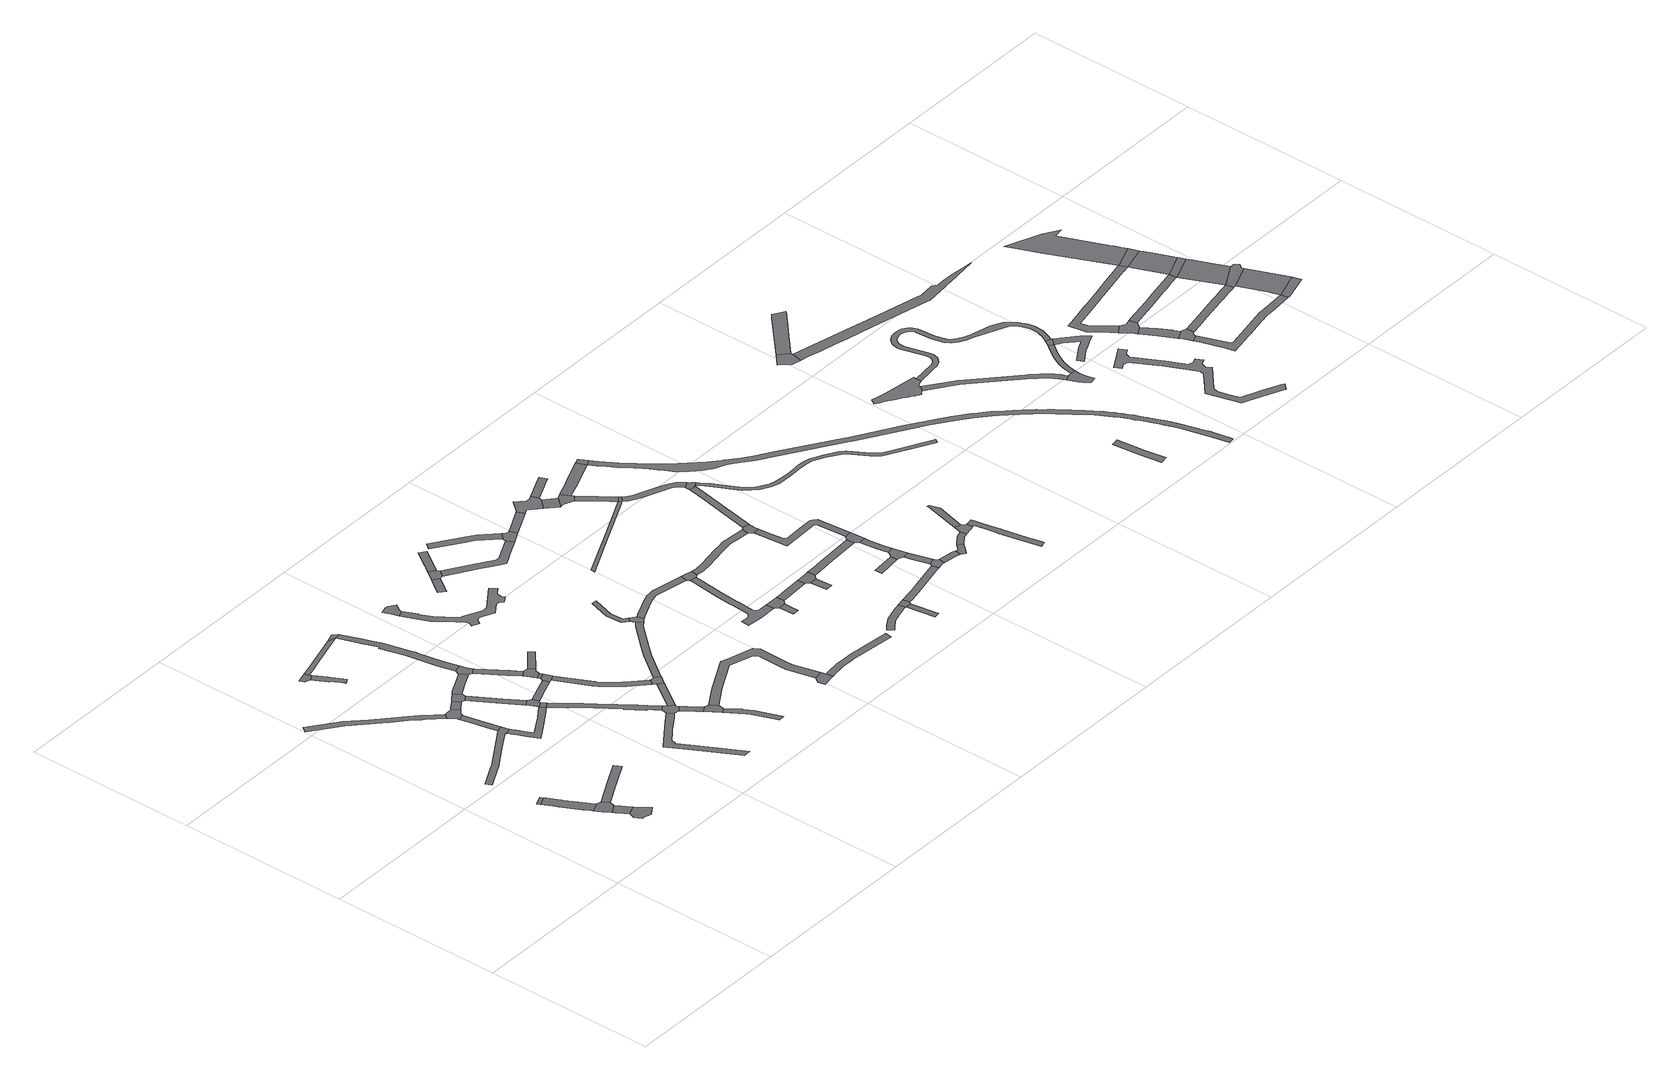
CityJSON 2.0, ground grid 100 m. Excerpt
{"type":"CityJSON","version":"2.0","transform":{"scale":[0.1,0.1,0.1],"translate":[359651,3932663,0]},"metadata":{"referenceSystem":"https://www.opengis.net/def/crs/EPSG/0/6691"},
"CityObjects":{
"road1":{"type":"Road","geometry":[{"type":"MultiSurface","lod":"1","boundaries":[[[0,1,2,3]]]}]},
"road2":{"type":"Road","attributes":{"RoadStructureAttribute.sectionType":"1"},"geometry":[{"type":"MultiSurface","lod":"1","boundaries":[[[4,5,6,7,8,9,10,11,12,13,14,15,16,0,3]]]}]},
"road3":{"type":"Road","geometry":[{"type":"MultiSurface","lod":"1","boundaries":[[[17,10,9,18,19,20,21,22,23]]]}]},
"road4":{"type":"Road","attributes":{"RoadStructureAttribute.sectionType":"1"},"geometry":[{"type":"MultiSurface","lod":"1","boundaries":[[[24,25,26,21,20,27,28,29,30]]]}]},
"road5":{"type":"Road","geometry":[{"type":"MultiSurface","lod":"1","boundaries":[[[30,29,31,32,33,34,35]]]}]},
"road6":{"type":"Road","attributes":{"RoadStructureAttribute.sectionType":"1"},"geometry":[{"type":"MultiSurface","lod":"1","boundaries":[[[36,37,38,39,40,41,42,43,44,45,46,47,48,49,50,51,52]]]}]},
"road7":{"type":"Road","attributes":{"RoadStructureAttribute.sectionType":"1"},"geometry":[{"type":"MultiSurface","lod":"1","boundaries":[[[53,54,55,56,17,23]]]}]},
"road8":{"type":"Road","attributes":{"RoadStructureAttribute.sectionType":"1"},"geometry":[{"type":"MultiSurface","lod":"1","boundaries":[[[57,58,59,60,61,62,63,64,65,66,67,68,69,70,71,72,73,74]]]}]},
"road9":{"type":"Road","geometry":[{"type":"MultiSurface","lod":"1","boundaries":[[[75,76,51,50,77,78,79,80]]]}]},
"road10":{"type":"Road","geometry":[{"type":"MultiSurface","lod":"1","boundaries":[[[81,57,74,82,83,80,79,84,85]]]}]},
"road11":{"type":"Road","geometry":[{"type":"MultiSurface","lod":"1","boundaries":[[[86,87,88,89,90,91]]]}]},
"road12":{"type":"Road","geometry":[{"type":"MultiSurface","lod":"1","boundaries":[[[92,93,94,95,96,97,98,99,100,90,89]]]}]},
"road13":{"type":"Road","attributes":{"RoadStructureAttribute.sectionType":"1"},"geometry":[{"type":"MultiSurface","lod":"1","boundaries":[[[101,102,103,104,81,85]]]}]},
"road14":{"type":"Road","attributes":{"RoadStructureAttribute.sectionType":"1"},"geometry":[{"type":"MultiSurface","lod":"1","boundaries":[[[47,105,106,107,108,109,110,111,112,113,114,115,116,117,118,119,120,121,122,123,124,48]]]}]},
"road15":{"type":"Road","geometry":[{"type":"MultiSurface","lod":"1","boundaries":[[[125,126,127,128,129,103,102]]]}]},
"road16":{"type":"Road","attributes":{"RoadStructureAttribute.sectionType":"1"},"geometry":[{"type":"MultiSurface","lod":"1","boundaries":[[[130,131,132,126,125,133,134,135,136,137]]]}]},
"road17":{"type":"Road","attributes":{"RoadStructureAttribute.sectionType":"1"},"geometry":[{"type":"MultiSurface","lod":"1","boundaries":[[[138,139,140,86,91,141,142,143]]]}]},
"road18":{"type":"Road","geometry":[{"type":"MultiSurface","lod":"1","boundaries":[[[144,145,146,147,148,149,150,130,137]]]}]},
"road19":{"type":"Road","attributes":{"RoadStructureAttribute.sectionType":"1"},"geometry":[{"type":"MultiSurface","lod":"1","boundaries":[[[151,152,153,154,155,156,157,158,159,160,161,162,163,164,165,166]]]}]},
"road20":{"type":"Road","geometry":[{"type":"MultiSurface","lod":"1","boundaries":[[[167,147,146,114,113]]]}]},
"road21":{"type":"Road","attributes":{"RoadStructureAttribute.sectionType":"1"},"geometry":[{"type":"MultiSurface","lod":"1","boundaries":[[[168,169,170,171,172,173,174,128,127]]]}]},
"road22":{"type":"Road","attributes":{"RoadStructureAttribute.sectionType":"1"},"geometry":[{"type":"MultiSurface","lod":"1","boundaries":[[[175,176,177,178,179,180,181,182,183,184,185,186,187,188,189,190,191,167,113]]]}]},
"road23":{"type":"Road","attributes":{"RoadStructureAttribute.sectionType":"1"},"geometry":[{"type":"MultiSurface","lod":"1","boundaries":[[[149,192,193,194,195,196,150]]]}]},
"road24":{"type":"Road","geometry":[{"type":"MultiSurface","lod":"1","boundaries":[[[197,172,171,198,199,200,201,202]]]}]},
"road25":{"type":"Road","geometry":[{"type":"MultiSurface","lod":"1","boundaries":[[[203,138,143,204]]]}]},
"road26":{"type":"Road","attributes":{"RoadStructureAttribute.sectionType":"1"},"geometry":[{"type":"MultiSurface","lod":"1","boundaries":[[[205,206,207,208,209,210,197,202,211,212,213,214,215,216,217,218,204,143]]]}]},
"road27":{"type":"Road","attributes":{"RoadStructureAttribute.sectionType":"1"},"geometry":[{"type":"MultiSurface","lod":"1","boundaries":[[[219,220,199,198,221,222,223,224]]]}]},
"road28":{"type":"Road","geometry":[{"type":"MultiSurface","lod":"1","boundaries":[[[165,225,226,227,228,229,184,183,230,166]]]}]},
"road29":{"type":"Road","attributes":{"RoadStructureAttribute.sectionType":"1"},"geometry":[{"type":"MultiSurface","lod":"1","boundaries":[[[231,232,233,234]]]}]},
"road30":{"type":"Road","geometry":[{"type":"MultiSurface","lod":"1","boundaries":[[[235,231,234,195,194,236]]]}]},
"road31":{"type":"Road","geometry":[{"type":"MultiSurface","lod":"1","boundaries":[[[224,223,237,233,232,238,239,240]]]}]},
"road32":{"type":"Road","attributes":{"RoadStructureAttribute.sectionType":"1"},"geometry":[{"type":"MultiSurface","lod":"1","boundaries":[[[225,241,242,243,244,245,246,247,248,226]]]}]},
"road33":{"type":"Road","geometry":[{"type":"MultiSurface","lod":"1","boundaries":[[[249,246,245,250,251,252,253]]]}]},
"road34":{"type":"Road","attributes":{"RoadStructureAttribute.sectionType":"1"},"geometry":[{"type":"MultiSurface","lod":"1","boundaries":[[[254,255,256,257,258,259,260,261,262,263,264,265,266,267,268,269,235,236]]]}]},
"road35":{"type":"Road","attributes":{"RoadStructureAttribute.sectionType":"1"},"geometry":[{"type":"MultiSurface","lod":"1","boundaries":[[[270,229,228,271,272,273]]]}]},
"road36":{"type":"Road","geometry":[{"type":"MultiSurface","lod":"1","boundaries":[[[239,274,275,240]]]}]},
"road37":{"type":"Road","attributes":{"RoadStructureAttribute.sectionType":"1"},"geometry":[{"type":"MultiSurface","lod":"1","boundaries":[[[276,277,278,279,280,281,282,283,284,251,250]]]}]},
"road38":{"type":"Road","geometry":[{"type":"MultiSurface","lod":"1","boundaries":[[[285,286,287,288,261,260,273]]]}]},
"road39":{"type":"Road","geometry":[{"type":"MultiSurface","lod":"1","boundaries":[[[289,290,291,292,293,294,295,296]]]}]},
"road40":{"type":"Road","attributes":{"RoadStructureAttribute.sectionType":"1"},"geometry":[{"type":"MultiSurface","lod":"1","boundaries":[[[297,298,299,300,301,302,303,304,305,306,307,308,309,310,311,312,313,314,249,253]]]}]},
"road41":{"type":"Road","attributes":{"RoadStructureAttribute.sectionType":"1"},"geometry":[{"type":"MultiSurface","lod":"1","boundaries":[[[295,315,316,317,318,319,320,321,322,323,324,325,326,327,328,329,330,331,332,333,334,335,336,337,338,339,340,341,342,343,344,296]]]}]},
"road42":{"type":"Road","attributes":{"RoadStructureAttribute.sectionType":"1"},"geometry":[{"type":"MultiSurface","lod":"1","boundaries":[[[345,346,347,348,349,350,288,287,351,352,353,354]]]}]},
"road43":{"type":"Road","geometry":[{"type":"MultiSurface","lod":"1","boundaries":[[[355,356,357,358,359,360,361]]]}]},
"road44":{"type":"Road","geometry":[{"type":"MultiSurface","lod":"1","boundaries":[[[305,304,362,363,364,365,366]]]}]},
"road45":{"type":"Road","geometry":[{"type":"MultiSurface","lod":"1","boundaries":[[[367,368,361,360,369,370]]]}]},
"road46":{"type":"Road","geometry":[{"type":"MultiSurface","lod":"1","boundaries":[[[354,371,372,373,374,375,376,377,345]]]}]},
"road47":{"type":"Road","attributes":{"RoadStructureAttribute.sectionType":"1"},"geometry":[{"type":"MultiSurface","lod":"1","boundaries":[[[378,379,380,381,382,383,384,377,376]]]}]},
"road48":{"type":"Road","attributes":{"RoadStructureAttribute.sectionType":"1"},"geometry":[{"type":"MultiSurface","lod":"1","boundaries":[[[385,386,387,388,389,368,367]]]}]},
"road49":{"type":"Road","attributes":{"RoadStructureAttribute.sectionType":"1"},"geometry":[{"type":"MultiSurface","lod":"1","boundaries":[[[365,390,391,392,393,394,395,396,397,398,399,400,401,402,366]]]}]},
"road50":{"type":"Road","attributes":{"RoadStructureAttribute.sectionType":"1"},"geometry":[{"type":"MultiSurface","lod":"1","boundaries":[[[369,403,404,405,406,407,408,409,410,411,412,413,414,370]]]}]},
"road51":{"type":"Road","attributes":{"RoadStructureAttribute.sectionType":"1"},"geometry":[{"type":"MultiSurface","lod":"1","boundaries":[[[415,416,417,418,419,420,421,422,423,424,425,374,373,426,427,428,429,430,431,432,433,434,435,436]]]}]},
"road52":{"type":"Road","attributes":{"RoadStructureAttribute.sectionType":"1"},"geometry":[{"type":"MultiSurface","lod":"1","boundaries":[[[437,438,439,440,441,442,443,444,445,446]]]}]},
"road53":{"type":"Road","attributes":{"RoadStructureAttribute.sectionType":"1"},"geometry":[{"type":"MultiSurface","lod":"1","boundaries":[[[447,448,449,450,451,452,453,454,455,456,457,458,459,460,461,462,463,464,465,466,467]]]}]},
"road54":{"type":"Road","geometry":[{"type":"MultiSurface","lod":"1","boundaries":[[[468,469,470,471,472,473]]]}]},
"road55":{"type":"Road","geometry":[{"type":"MultiSurface","lod":"1","boundaries":[[[472,474,475,459,458,473]]]}]},
"road56":{"type":"Road","geometry":[{"type":"MultiSurface","lod":"1","boundaries":[[[476,442,441,409,408,477,478]]]}]},
"road57":{"type":"Road","geometry":[{"type":"MultiSurface","lod":"1","boundaries":[[[479,415,436,447,467,480,481]]]}]},
"road58":{"type":"Road","attributes":{"RoadStructureAttribute.sectionType":"1"},"geometry":[{"type":"MultiSurface","lod":"1","boundaries":[[[482,483,484,485,486,487,488,489,490,491,492,493,494,495,496,497]]]}]},
"road59":{"type":"Road","attributes":{"RoadStructureAttribute.sectionType":"1"},"geometry":[{"type":"MultiSurface","lod":"1","boundaries":[[[498,499,475,474,500,501,502,503]]]}]},
"road60":{"type":"Road","attributes":{"RoadStructureAttribute.sectionType":"1"},"geometry":[{"type":"MultiSurface","lod":"1","boundaries":[[[477,504,505,506,478]]]}]},
"road61":{"type":"Road","attributes":{"RoadStructureAttribute.sectionType":"1"},"geometry":[{"type":"MultiSurface","lod":"1","boundaries":[[[507,508,509,510,511,512,513,514,515,516]]]}]},
"road62":{"type":"Road","geometry":[{"type":"MultiSurface","lod":"1","boundaries":[[[517,518,519,520]]]}]},
"road63":{"type":"Road","geometry":[{"type":"MultiSurface","lod":"1","boundaries":[[[521,522,523,524]]]}]},
"road64":{"type":"Road","geometry":[{"type":"MultiSurface","lod":"1","boundaries":[[[519,525,526,489,488,520]]]}]},
"road65":{"type":"Road","geometry":[{"type":"MultiSurface","lod":"1","boundaries":[[[502,524,523,527,528,529,530,503]]]}]},
"road66":{"type":"Road","attributes":{"RoadStructureAttribute.sectionType":"1"},"geometry":[{"type":"MultiSurface","lod":"1","boundaries":[[[480,531,532,533,534,535,536,537,538,539,540,541,542,543,544,545,546,547,548,549,550,481]]]}]},
"road67":{"type":"Road","geometry":[{"type":"MultiSurface","lod":"1","boundaries":[[[505,504,551,552,553,554,555,556,557,558,559,560]]]}]},
"road68":{"type":"Road","attributes":{"RoadStructureAttribute.sectionType":"1"},"geometry":[{"type":"MultiSurface","lod":"1","boundaries":[[[561,562,554,553,563,564,565]]]}]},
"road69":{"type":"Road","geometry":[{"type":"MultiSurface","lod":"1","boundaries":[[[566,561,565,567,568,569,570,571,572]]]}]},
"road70":{"type":"Road","attributes":{"RoadStructureAttribute.sectionType":"1"},"geometry":[{"type":"MultiSurface","lod":"1","boundaries":[[[573,574,575,576,577,526,525,578,579,580,581,582,583]]]}]},
"road71":{"type":"Road","attributes":{"RoadStructureAttribute.sectionType":"1"},"geometry":[{"type":"MultiSurface","lod":"1","boundaries":[[[584,585,556,555,586,587,588,589]]]}]},
"road72":{"type":"Road","attributes":{"RoadStructureAttribute.sectionType":"1"},"geometry":[{"type":"MultiSurface","lod":"1","boundaries":[[[590,591,592,529,528,593,594,595]]]}]},
"road73":{"type":"Road","attributes":{"RoadStructureAttribute.sectionType":"1"},"geometry":[{"type":"MultiSurface","lod":"1","boundaries":[[[596,597,598,599,600,570,569,601,602,603,516]]]}]},
"road74":{"type":"Road","geometry":[{"type":"MultiSurface","lod":"1","boundaries":[[[604,605,606,607]]]}]},
"road75":{"type":"Road","geometry":[{"type":"MultiSurface","lod":"1","boundaries":[[[596,516,515,608,609]]]}]},
"road76":{"type":"Road","geometry":[{"type":"MultiSurface","lod":"1","boundaries":[[[610,611,612,613,614,615,541,540]]]}]},
"road77":{"type":"Road","attributes":{"RoadStructureAttribute.sectionType":"1"},"geometry":[{"type":"MultiSurface","lod":"1","boundaries":[[[616,617,618,572,571,619,620]]]}]},
"road78":{"type":"Road","attributes":{"RoadStructureAttribute.sectionType":"1"},"geometry":[{"type":"MultiSurface","lod":"1","boundaries":[[[621,622,623,624,625,626,627,628,629,630,631,611,610,632,633,634,635,636,637,638,639]]]}]},
"road79":{"type":"Road","geometry":[{"type":"MultiSurface","lod":"1","boundaries":[[[640,607,606,641,642,643,644,645]]]}]},
"road80":{"type":"Road","geometry":[{"type":"MultiSurface","lod":"1","boundaries":[[[646,647,648,649,583,582,650,651]]]}]},
"road81":{"type":"Road","attributes":{"RoadStructureAttribute.sectionType":"1"},"geometry":[{"type":"MultiSurface","lod":"1","boundaries":[[[652,653,643,642,654,649,648]]]}]},
"road82":{"type":"Road","attributes":{"RoadStructureAttribute.sectionType":"1"},"geometry":[{"type":"MultiSurface","lod":"1","boundaries":[[[655,656,657,658,659,660,661,662,663,664,665,666,667,668,669,670,671,672,609,608]]]}]},
"road83":{"type":"Road","attributes":{"RoadStructureAttribute.sectionType":"1"},"geometry":[{"type":"MultiSurface","lod":"1","boundaries":[[[644,673,674,675,676,677,678,645]]]}]},
"road84":{"type":"Road","attributes":{"RoadStructureAttribute.sectionType":"1"},"geometry":[{"type":"MultiSurface","lod":"1","boundaries":[[[614,679,680,681,682,683,684,615]]]}]},
"road85":{"type":"Road","geometry":[{"type":"MultiSurface","lod":"1","boundaries":[[[676,675,621,639,590,595]]]}]},
"road86":{"type":"Road","attributes":{"RoadStructureAttribute.sectionType":"1"},"geometry":[{"type":"MultiSurface","lod":"1","boundaries":[[[685,686,687,688,689,690,691,646,651]]]}]},
"road87":{"type":"Road","geometry":[{"type":"MultiSurface","lod":"1","boundaries":[[[692,693,694,616,620]]]}]},
"road88":{"type":"Road","geometry":[{"type":"MultiSurface","lod":"1","boundaries":[[[695,696,697,698,664,663,699,682,681,700,701,702]]]}]},
"road89":{"type":"Road","geometry":[{"type":"MultiSurface","lod":"1","boundaries":[[[703,704,705,706,707,688,687,708,709]]]}]},
"road90":{"type":"Road","attributes":{"RoadStructureAttribute.sectionType":"1"},"geometry":[{"type":"MultiSurface","lod":"1","boundaries":[[[710,711,712,713,714,704,703]]]}]},
"road91":{"type":"Road","geometry":[{"type":"MultiSurface","lod":"1","boundaries":[[[711,715,716,717,718,712]]]}]},
"road92":{"type":"Road","attributes":{"RoadStructureAttribute.sectionType":"1"},"geometry":[{"type":"MultiSurface","lod":"1","boundaries":[[[719,720,721,722,723,724,725,726,727,728,729,716,715,730,731,732,733,734,735,736]]]}]},
"road93":{"type":"Road","attributes":{"RoadStructureAttribute.sectionType":"1"},"geometry":[{"type":"MultiSurface","lod":"1","boundaries":[[[717,737,738,739,740,741,742,743,744,718]]]}]},
"road94":{"type":"Road","attributes":{"RoadStructureAttribute.sectionType":"1"},"geometry":[{"type":"MultiSurface","lod":"1","boundaries":[[[701,745,746,747,748,749,750,751,752,753,754,755,756,757,758,759,760,761,762,763,764,765,766,767,768,769,770,771,772,773,774,775,776,777,778,779,780,781,782,783,784,785,786,787,788,789,790,702]]]}]},
"road95":{"type":"Road","attributes":{"RoadStructureAttribute.sectionType":"1"},"geometry":[{"type":"MultiSurface","lod":"1","boundaries":[[[791,792,793,794,795,796,797,798,799,800,801,802,803,804,805,806,807,808,809,810,811,812,813,814,815,816,817,818,819,820,821,822,823,824,825,826,827,828,829,830,831,832,833,834,835,836,837,838,839,840,841,842,843,844,845,846,847,848,849,850,851,852,853,854,855,856,857,858,859,860,861,862,863,864,865,866,867,868,869,870,871,872,873,874,875,876,877,878,879,880,881,882,883,884,885,886,887,888,889,890,891,892,893,894,895,896,897,898,899,900,901,902,903,904,905,906,907,908,909,910,911,912,692,620]]]}]},
"road96":{"type":"Road","geometry":[{"type":"MultiSurface","lod":"1","boundaries":[[[913,914,915,916,917,918,919,920,921,922,923,924,925,926,927,928,929,930,931,932,933,934,935,936,937,938,939,940,941,942,943,944,945,946,947,948,949]]]}]},
"road97":{"type":"Road","attributes":{"RoadStructureAttribute.sectionType":"1"},"geometry":[{"type":"MultiSurface","lod":"1","boundaries":[[[950,951,952,953,954,955,956]]]}]},
"road98":{"type":"Road","geometry":[{"type":"MultiSurface","lod":"1","boundaries":[[[957,958,959,960,961,962]]]}]},
"road99":{"type":"Road","attributes":{"RoadStructureAttribute.sectionType":"1"},"geometry":[{"type":"MultiSurface","lod":"1","boundaries":[[[958,963,964,965,966,967,968,969,970,971,972,973,974,959]]]}]},
"road100":{"type":"Road","attributes":{"RoadStructureAttribute.sectionType":"1"},"geometry":[{"type":"MultiSurface","lod":"1","boundaries":[[[975,976,977,978,979,980,981,982,983,984,985,986,987,988,989,990,991,992,993,994,995,945,944]]]}]},
"road101":{"type":"Road","geometry":[{"type":"MultiSurface","lod":"1","boundaries":[[[984,996,997,998,999,1000,1001,1002,1003,1004,985]]]}]},
"road102":{"type":"Road","attributes":{"RoadStructureAttribute.sectionType":"1"},"geometry":[{"type":"MultiSurface","lod":"1","boundaries":[[[948,1005,1006,1007,1008,1009,1010,1011,1012,1013,1014,1015,1016,1017,1018,1019,1020,1021,1022,1023,1024,1025,1026,1027,1028,1029,1030,1031,1032,1033,1034,1035,1036,1037,1038,1039,1040,1041,1042,1043,1044,1045,1046,1047,1048,1049,1050,1051,1052,1053,1054,1055,1056,1057,1058,1059,1060,1061,1062,1063,1064,1065,1066,1067,1068,1069,1070,1071,1072,1073,1074,1075,1076,1077,1078,1079,1080,1081,1082,1083,1084,1085,1086,1087,1088,1089,1090,949]]]}]},
"road103":{"type":"Road","attributes":{"RoadStructureAttribute.sectionType":"1"},"geometry":[{"type":"MultiSurface","lod":"1","boundaries":[[[1003,1091,1092,1093,1094,1095,1096,1097,1098,1099,1100,1101,1102,1103,1104,1004]]]}]},
"road104":{"type":"Road","attributes":{"RoadStructureAttribute.sectionType":"1"},"geometry":[{"type":"MultiSurface","lod":"1","boundaries":[[[1105,1106,1107,1108,1109,1110,1111,1112,1113,1114,1115,1116,1117,1118,1119,1120,1121,1122,1123,1124,1125,1126,1127,1128,1129,1130,1131,1132,1133,1134,1135,957,962]]]}]},
"road105":{"type":"Road","geometry":[{"type":"MultiSurface","lod":"1","boundaries":[[[1045,1044,1136,1137,1098,1097,1138]]]}]},
"road106":{"type":"Road","attributes":{"RoadStructureAttribute.sectionType":"1"},"geometry":[{"type":"MultiSurface","lod":"1","boundaries":[[[1139,1140,1141,1142,1143,1144,1145,1146,1147,1148,1149,1150,1151,1152,1153,1154,1155,1156,1157,1158,1159,1160,1161,1162,1163,1164,1165,1166,1167,1168,1169,1170,1171,1172]]]}]},
"road107":{"type":"Road","attributes":{"RoadStructureAttribute.sectionType":"1"},"geometry":[{"type":"MultiSurface","lod":"1","boundaries":[[[1173,1174,1175,1176,1177,1178,1179,1180,1181,1182,1183,1184,1185,1186,1187,1188,1138,1097]]]}]},
"road108":{"type":"Road","geometry":[{"type":"MultiSurface","lod":"1","boundaries":[[[1189,1190,1191,1192,1193,1194,1195,1196,1197]]]}]},
"road109":{"type":"Road","attributes":{"RoadStructureAttribute.sectionType":"1"},"geometry":[{"type":"MultiSurface","lod":"1","boundaries":[[[1198,1199,1200,1201,1202,1203,1204,1189,1197]]]}]},
"road110":{"type":"Road","geometry":[{"type":"MultiSurface","lod":"1","boundaries":[[[1205,1206,1207,1208,1209,1210,1201,1200,1211,1212,1213]]]}]},
"road111":{"type":"Road","attributes":{"RoadStructureAttribute.sectionType":"1"},"geometry":[{"type":"MultiSurface","lod":"1","boundaries":[[[1214,1215,1216,1217,1218,1219,1220,1221,1222,1223,1224,1225,1226,1227,1228,1195,1194,1229,1230,1231,1232,1233,1234,1235,1236,1237,1238,1239,1240,1241,1242,1243]]]}]},
"road112":{"type":"Road","attributes":{"RoadStructureAttribute.sectionType":"1"},"geometry":[{"type":"MultiSurface","lod":"1","boundaries":[[[1212,1244,1245,1246,1247,1248,1249,1250,1251,1252,1253,1254,1255,1256,1257,1258,1259,1260,1261,1262,1263,1264,1265,1266,1267,1213]]]}]},
"road113":{"type":"Road","attributes":{"RoadStructureAttribute.sectionType":"1"},"geometry":[{"type":"MultiSurface","lod":"1","boundaries":[[[1268,1269,1270,1271,1272,1273,1274,1275,1276,1191,1190,1277,1278,1279,1280,1281,1282,1283,1284,1285]]]}]},
"road114":{"type":"Road","attributes":{"RoadStructureAttribute.sectionType":"1"},"geometry":[{"type":"MultiSurface","lod":"1","boundaries":[[[1286,1287,1288,1289,1290,1291,1292,1293,1294,1295,1296,1297,1298,1299,1300,1301,1302,1210,1209]]]}]},
"road115":{"type":"Road","attributes":{"function":"3","RoadStructureAttribute.sectionType":"1"},"geometry":[{"type":"MultiSurface","lod":"1","boundaries":[[[1303,1304,1305,1306,1307,1308,1309,1310,1311,1312,1313,1314,1315,1316,1317,1243]]]}]},
"road116":{"type":"Road","geometry":[{"type":"MultiSurface","lod":"1","boundaries":[[[1242,1318,1303,1243]]]}]},
"road117":{"type":"Road","attributes":{"function":"3","RoadStructureAttribute.sectionType":"1"},"geometry":[{"type":"MultiSurface","lod":"1","boundaries":[[[1319,1320,1318,1242,1268,1321]]]}]},
"road118":{"type":"Road","geometry":[{"type":"MultiSurface","lod":"1","boundaries":[[[1322,1323,1321,1268,1285]]]}]},
"road119":{"type":"Road","attributes":{"function":"3","RoadStructureAttribute.sectionType":"1"},"geometry":[{"type":"MultiSurface","lod":"1","boundaries":[[[1322,1295,1324,1323]]]}]},
"road120":{"type":"Road","geometry":[{"type":"MultiSurface","lod":"1","boundaries":[[[1294,1325,1326,1327,1328,1329,1330,1331,1324,1295]]]}]},
"road121":{"type":"Road","attributes":{"function":"3","RoadStructureAttribute.sectionType":"1"},"geometry":[{"type":"MultiSurface","lod":"1","boundaries":[[[1332,1333,1326,1325,1334,1335,1256]]]}]},
"road122":{"type":"Road","geometry":[{"type":"MultiSurface","lod":"1","boundaries":[[[1332,1256,1255,1336,1337]]]}]}
},
"vertices":[
[333,757,0],[325,774,0],[272,749,0],[280,732,0],
[309,672,0],[322,647,0],[341,608,0],[381,535,0],[400,500,0],[405,490,0],[462,514,0],[445,543,0],[415,599,0],[379,667,0],[375,675,0],[364,695,0],[340,743,0],
[491,506,0],[431,447,0],[436,438,0],[456,406,0],[507,439,0],[509,445,0],[515,468,0],
[540,389,0],[526,409,0],[517,423,0],[465,391,0],[489,355,0],[505,332,0],[560,357,0],
[494,296,0],[515,256,0],[522,259,0],[568,243,0],[617,278,0],
[521,1227,0],[382,1136,0],[365,1127,0],[237,1059,0],[254,1027,0],[379,1093,0],[399,1104,0],[401,1104,0],[526,1186,0],[560,1208,0],[642,1260,0],[646,1252,0],[679,1267,0],[676,1281,0],[670,1307,0],[633,1299,0],[621,1292,0],
[669,552,0],[794,619,0],[772,658,0],[648,592,0],
[574,1595,0],[501,1672,0],[486,1687,0],[442,1730,0],[358,1806,0],[295,1864,0],[200,1956,0],[32,2081,0],[9,2050,0],[176,1926,0],[269,1836,0],[336,1774,0],[345,1767,0],[346,1768,0],[414,1706,0],[463,1658,0],[474,1647,0],[551,1566,0],
[607,1416,0],[620,1355,0],[659,1354,0],[649,1402,0],[622,1521,0],[585,1512,0],
[622,1598,0],[570,1546,0],[583,1522,0],[630,1541,0],[653,1558,0],
[391,2369,0],[330,2350,0],[338,2323,0],[370,2311,0],[405,2331,0],[399,2342,0],
[419,2229,0],[423,2231,0],[452,2176,0],[453,2175,0],[463,2153,0],[493,2171,0],[474,2207,0],[452,2247,0],[446,2260,0],
[655,1560,0],[707,1599,0],[677,1639,0],[631,1605,0],
[671,1198,0],[688,1160,0],[720,1092,0],[721,1092,0],[803,1143,0],[846,1171,0],[868,1185,0],[910,1215,0],[946,1239,0],[925,1269,0],[920,1266,0],[845,1214,0],[783,1174,0],[736,1145,0],[707,1208,0],[703,1217,0],[695,1234,0],[692,1241,0],[692,1243,0],[680,1267,0],
[727,1595,0],[760,1617,0],[762,1638,0],[731,1679,0],[694,1652,0],
[927,1353,0],[861,1458,0],[829,1508,0],[795,1486,0],[830,1431,0],[884,1346,0],[893,1333,0],[894,1330,0],
[684,2456,0],[495,2399,0],[452,2386,0],[452,2357,0],[501,2372,0],[731,2441,0],
[906,1313,0],[923,1280,0],[928,1271,0],[960,1289,0],[956,1297,0],[966,1300,0],[952,1336,0],
[1231,695,0],[1058,567,0],[1057,566,0],[1132,430,0],[1261,199,0],[1304,203,0],[1178,429,0],[1118,537,0],[1119,539,0],[1125,566,0],[1175,604,0],[1195,618,0],[1282,679,0],[1299,692,0],[1314,704,0],[1289,737,0],
[975,1261,0],
[775,1650,0],[787,1656,0],[848,1688,0],[915,1723,0],[884,1763,0],[750,1694,0],[747,1691,0],
[1013,1150,0],[1061,1094,0],[1095,1047,0],[1184,926,0],[1180,923,0],[1248,829,0],[1253,832,0],[1274,801,0],[1296,771,0],[1326,792,0],[1282,854,0],[1254,892,0],[1131,1060,0],[1090,1116,0],[1045,1170,0],[1043,1171,0],[1017,1206,0],
[1056,1336,0],[1057,1336,0],[1126,1363,0],[1112,1399,0],[1036,1369,0],
[896,1791,0],[932,1713,0],[966,1736,0],[960,1746,0],[958,1745,0],[942,1803,0],
[739,2475,0],[767,2449,0],
[781,2302,0],[811,2221,0],[811,2220,0],[800,2215,0],[838,2072,0],[872,1882,0],[919,1892,0],[891,2043,0],[893,2045,0],[886,2079,0],[845,2233,0],[827,2288,0],[826,2287,0],[809,2332,0],
[1073,1581,0],[971,1730,0],[962,1671,0],[1035,1565,0],[1078,1502,0],[1111,1525,0],
[1346,702,0],[1377,725,0],[1368,737,0],[1375,747,0],[1342,770,0],[1293,740,0],
[1155,1434,0],[1148,1449,0],[1112,1433,0],[1119,1418,0],
[1177,1385,0],[1143,1369,0],
[1082,1498,0],[1154,1478,0],[1168,1490,0],[1142,1521,0],
[1369,670,0],[1400,630,0],[1398,629,0],[1418,603,0],[1420,600,0],[1453,623,0],[1451,626,0],[1399,693,0],
[1483,616,0],[1476,518,0],[1507,540,0],[1507,543,0],[1509,573,0],
[1163,1324,0],[1234,1175,0],[1253,1149,0],[1287,1102,0],[1341,1038,0],[1364,1017,0],[1437,950,0],[1461,977,0],[1459,981,0],[1367,1066,0],[1358,1076,0],[1317,1125,0],[1276,1182,0],[1271,1189,0],[1199,1335,0],[1200,1336,0],
[1413,874,0],[1441,845,0],[1487,911,0],[1454,934,0],
[1278,1582,0],[1253,1613,0],
[1521,451,0],[1528,442,0],[1554,395,0],[1608,255,0],[1647,259,0],[1589,410,0],[1563,458,0],[1560,463,0],[1546,483,0],
[1485,912,0],[1512,949,0],[1518,958,0],[1488,980,0],
[1125,2351,0],[1147,2383,0],[1110,2408,0],[1090,2412,0],[1052,2399,0],[1069,2353,0],[1084,2314,0],[1120,2331,0],
[1628,649,0],[1642,658,0],[1811,750,0],[1949,710,0],[1967,686,0],[1965,540,0],[1965,505,0],[2004,342,0],[2056,354,0],[2018,511,0],[2018,553,0],[2019,717,0],[2019,721,0],[1998,750,0],[1858,791,0],[1808,805,0],[1617,701,0],[1593,686,0],
[1116,2230,0],[1148,2158,0],[1225,2057,0],[1239,2038,0],[1250,2028,0],[1261,2000,0],[1250,1975,0],[1291,1957,0],[1302,1981,0],[1330,1992,0],[1410,1953,0],[1472,1998,0],[1502,1993,0],[1512,1977,0],[1550,2002,0],[1538,2020,0],[1543,2050,0],[1579,2075,0],[1580,2076,0],[1554,2112,0],[1551,2111,0],[1420,2016,0],[1390,2013,0],[1281,2065,0],[1273,2061,0],[1268,2068,0],[1257,2081,0],[1183,2180,0],[1153,2246,0],[1157,2248,0],
[1797,1350,0],[1785,1341,0],[1769,1328,0],[1651,1196,0],[1602,1138,0],[1489,984,0],[1632,1114,0],[1679,1171,0],[1796,1300,0],[1821,1320,0],
[1386,2325,0],[1361,2290,0],[1396,2260,0],[1413,2285,0],[1415,2287,0],[1463,2357,0],[1426,2382,0],
[1983,308,0],[1991,269,0],[2068,285,0],[2071,285,0],[2063,324,0],
[1505,2417,0],[1467,2443,0],[1484,2361,0],[1512,2398,0],
[1833,1329,0],[1841,1335,0],[1850,1340,0],[1838,1376,0],[1834,1379,0],[1804,1402,0],[1786,1378,0],
[1778,1421,0],[1774,1497,0],[1813,1621,0],[1795,1625,0],[1785,1627,0],[1745,1500,0],[1750,1406,0],
[1541,2470,0],[1602,2557,0],[1564,2582,0],[1500,2489,0],[1490,2475,0],
[2099,289,0],[2139,294,0],[2168,298,0],[2227,297,0],[2264,297,0],[2272,297,0],[2521,273,0],[2525,313,0],[2367,328,0],[2272,338,0],[2227,337,0],[2166,338,0],[2095,329,0],
[1647,2260,0],[1722,2213,0],[1777,2179,0],[1820,2201,0],[1845,2214,0],[1946,2266,0],[1924,2306,0],[1832,2258,0],[1788,2236,0],[1767,2239,0],[1718,2269,0],[1671,2298,0],
[2248,1423,0],[2170,1437,0],[2059,1458,0],[2057,1457,0],[2050,1457,0],[2051,1455,0],[2013,1452,0],[1962,1435,0],[1925,1418,0],[1864,1391,0],[1859,1388,0],[1883,1357,0],[1939,1383,0],[1975,1399,0],[2006,1411,0],[2006,1408,0],[2007,1409,0],[2021,1414,0],[2042,1416,0],[2057,1417,0],[2104,1408,0],[2240,1383,0],
[1622,2561,0],[1785,2455,0],[1826,2428,0],[1860,2394,0],[1927,2327,0],[1959,2360,0],[1871,2448,0],[1860,2460,0],[1820,2485,0],[1649,2597,0],
[2252,1366,0],[2248,1335,0],[2229,1171,0],[2229,1164,0],[2223,1077,0],[2222,1069,0],[2214,956,0],[2190,937,0],[2143,940,0],[2140,892,0],[2230,885,0],[2334,888,0],[2333,935,0],[2276,934,0],[2254,956,0],[2261,1055,0],[2262,1061,0],[2262,1065,0],[2269,1168,0],[2289,1335,0],[2292,1361,0],
[2359,780,0],[2361,780,0],[2399,781,0],[2397,836,0],[2397,868,0],[2356,867,0],
[2417,890,0],[2416,937,0],
[1976,2342,0],[2016,2302,0],[1996,2342,0],
[2274,1418,0],[2309,1371,0],[2316,1411,0],
[2596,312,0],[2605,319,0],[2649,347,0],[2676,355,0],[2677,356,0],[2752,377,0],[2763,379,0],[2755,419,0],[2743,416,0],[2724,411,0],[2665,395,0],[2632,384,0],[2581,351,0],[2566,338,0],[2553,327,0],[2579,297,0],
[2465,939,0],[2459,938,0],[2433,890,0],[2461,891,0],[2599,900,0],[2596,946,0],
[2170,2380,0],[2149,2421,0],[2073,2382,0],
[2525,2068,0],[2269,1941,0],[2164,1889,0],[2004,1811,0],[2000,1787,0],[2260,1916,0],[2279,1925,0],[2527,2048,0],[2555,2062,0],[2547,2079,0],
[2793,207,0],[2827,213,0],[2803,376,0],[2768,376,0],
[2628,782,0],[2673,785,0],[2667,883,0],[2622,881,0],
[2812,389,0],[2804,428,0],
[2678,897,0],[2686,906,0],[2684,952,0],[2662,950,0],
[2322,1369,0],[2334,1368,0],[2348,1368,0],[2403,1370,0],[2545,1399,0],[2580,1403,0],[2615,1408,0],[2633,1408,0],[2647,1407,0],[2751,1399,0],[2760,1439,0],[2649,1447,0],[2637,1448,0],[2623,1448,0],[2612,1448,0],[2576,1443,0],[2538,1439,0],[2398,1410,0],[2348,1408,0],[2326,1409,0],
[2186,2388,0],[2199,2392,0],[2260,2336,0],[2311,2391,0],[2318,2410,0],[2299,2450,0],[2276,2439,0],[2256,2441,0],[2208,2490,0],[2160,2431,0],
[2376,2332,0],[2368,2339,0],[2308,2292,0],[2314,2287,0],[2326,2276,0],
[2396,2342,0],[2327,2275,0],[2351,2280,0],[2409,2254,0],[2442,2280,0],[2431,2294,0],[2408,2347,0],
[3117,498,0],[2959,461,0],[2891,445,0],[2849,437,0],[2822,431,0],[2834,393,0],[2899,405,0],[2903,406,0],[3126,459,0],[3133,460,0],[3124,499,0],
[2423,2507,0],[2335,2466,0],[2411,2452,0],[2457,2473,0],[2471,2480,0],[2452,2520,0],
[3024,975,0],[2797,959,0],[2736,955,0],[2739,910,0],[2841,917,0],[3027,930,0],
[2577,2105,0],[2568,2116,0],[2515,2186,0],[2503,2202,0],[2483,2227,0],[2471,2177,0],[2521,2111,0],[2536,2091,0],
[2911,698,0],[2914,654,0],[3055,669,0],[3050,708,0],
[2560,2064,0],[2588,2093,0],
[2772,1378,0],[2812,1382,0],[2811,1400,0],[2812,1430,0],[2815,1443,0],[2775,1451,0],
[2669,2456,0],[2523,2396,0],[2499,2385,0],[2504,2324,0],[2691,2400,0],
[3083,1002,0],[3081,1043,0],[3066,1199,0],[3051,1216,0],[3036,1225,0],[3004,1224,0],[3003,1224,0],[2955,1222,0],[2843,1217,0],[2828,1231,0],[2818,1329,0],[2777,1329,0],[2793,1175,0],[3005,1184,0],[3013,1184,0],[3029,1171,0],[3041,1041,0],[3043,1014,0],[3044,997,0],
[3054,713,0],[3066,671,0],[3093,658,0],[3132,666,0],[3114,750,0],[3075,741,0],
[3190,506,0],[3174,519,0],[3172,529,0],[3133,517,0],[3169,469,0],[3183,467,0],
[3143,622,0],[3140,632,0],[3101,622,0],
[2583,2043,0],[2614,2022,0],[2651,2006,0],[2702,1986,0],[2774,1958,0],[2806,1944,0],[2833,1926,0],[2849,1908,0],[2856,1895,0],[2892,1914,0],[2882,1931,0],[2860,1957,0],[2826,1979,0],[2789,1995,0],[2707,2027,0],[2667,2043,0],[2634,2057,0],[2608,2075,0],
[3101,814,0],[3091,892,0],[3089,912,0],[3050,910,0],[3051,888,0],[3061,807,0],
[2856,1655,0],[2895,1856,0],[2895,1860,0],[2855,1860,0],[2834,1750,0],[2817,1662,0],
[3218,463,0],[3269,456,0],[3291,451,0],[3300,490,0],[3284,494,0],[3277,495,0],[3222,503,0],
[2725,2419,0],[2700,2462,0],[2697,2468,0],
[2918,1882,0],[2911,1890,0],[2909,1893,0],[2896,1906,0],[2855,1873,0],[2895,1872,0],[2902,1865,0],[2921,1879,0],
[3369,491,0],[3347,520,0],[3341,516,0],[3314,483,0],[3307,488,0],[3317,433,0],[3345,462,0],
[3418,529,0],[3446,537,0],[3439,573,0],[3418,566,0],[3398,560,0],
[3518,551,0],[3511,588,0],[3490,610,0],[3451,620,0],
[3634,213,0],[3623,263,0],[3619,283,0],[3590,426,0],[3589,431,0],[3578,491,0],[3564,562,0],[3560,577,0],[3560,579,0],[3556,597,0],[3555,597,0],[3529,553,0],[3549,446,0],[3553,422,0],[3554,417,0],[3583,278,0],[3604,175,0],[3639,186,0],
[3536,783,0],[3520,830,0],[3519,831,0],[3518,836,0],[3519,840,0],[3505,843,0],[3504,833,0],[3497,793,0],
[2911,1852,0],[2928,1822,0],[2961,1764,0],[2987,1713,0],[3019,1655,0],[3051,1619,0],[3070,1601,0],[3083,1590,0],[3141,1560,0],[3186,1546,0],[3274,1542,0],[3356,1547,0],[3362,1547,0],[3401,1546,0],[3437,1540,0],[3503,1507,0],[3577,1464,0],[3596,1447,0],[3658,1342,0],[3695,1295,0],[3727,1278,0],[3755,1262,0],[3828,1225,0],[3965,1153,0],[3977,1175,0],[3767,1285,0],[3724,1308,0],[3711,1315,0],[3679,1356,0],[3615,1463,0],[3591,1484,0],[3515,1529,0],[3445,1564,0],[3404,1571,0],[3362,1572,0],[3342,1571,0],[3274,1567,0],[3190,1571,0],[3150,1583,0],[3097,1611,0],[3085,1622,0],[3068,1637,0],[3040,1669,0],[3009,1725,0],[2960,1817,0],[2932,1864,0],
[2715,2357,0],[2742,2315,0],[2772,2268,0],[2820,2199,0],[2848,2161,0],[2865,2134,0],[2886,2096,0],[2903,2064,0],[2913,2047,0],[2931,2015,0],[2974,1967,0],[3002,1941,0],[3024,1920,0],[3048,1901,0],[3063,1891,0],[3067,1889,0],[3085,1880,0],[3109,1870,0],[3145,1853,0],[3157,1843,0],[3211,1803,0],[3212,1802,0],[3215,1800,0],[3263,1765,0],[3362,1704,0],[3677,1505,0],[3706,1487,0],[3936,1349,0],[4053,1277,0],[4158,1207,0],[4168,1199,0],[4242,1145,0],[4261,1129,0],[4316,1082,0],[4366,1033,0],[4375,1024,0],[4396,1004,0],[4414,984,0],[4435,962,0],[4461,934,0],[4473,921,0],[4492,899,0],[4515,870,0],[4536,842,0],[4567,801,0],[4585,771,0],[4620,729,0],[4650,686,0],[4676,644,0],[4700,600,0],[4717,568,0],[4732,539,0],[4733,538,0],[4745,509,0],[4748,502,0],[4756,487,0],[4773,447,0],[4788,413,0],[4800,382,0],[4811,351,0],[4824,308,0],[4838,264,0],[4851,219,0],[4869,147,0],[4899,6,0],[4936,14,0],[4935,28,0],[4915,126,0],[4912,140,0],[4900,181,0],[4886,230,0],[4859,321,0],[4844,368,0],[4824,416,0],[4803,468,0],[4788,501,0],[4775,532,0],[4761,561,0],[4749,586,0],[4736,610,0],[4730,622,0],[4721,636,0],[4701,669,0],[4671,714,0],[4648,749,0],[4627,779,0],[4608,805,0],[4590,828,0],[4572,853,0],[4556,875,0],[4537,898,0],[4516,921,0],[4498,944,0],[4470,975,0],[4454,992,0],[4439,1008,0],[4418,1030,0],[4391,1056,0],[4341,1110,0],[4293,1151,0],[4266,1174,0],[4180,1238,0],[4074,1309,0],[3956,1382,0],[3701,1534,0],[3697,1537,0],[3383,1736,0],[3285,1798,0],[3234,1835,0],[3182,1875,0],[3166,1888,0],[3164,1890,0],[3155,1896,0],[3097,1947,0],[3025,2016,0],[2958,2089,0],[2914,2142,0],[2906,2153,0],[2854,2218,0],[2805,2290,0],[2749,2377,0],[2749,2378,0],
[4319,1598,0],[4122,1623,0],[4070,1634,0],[4037,1640,0],[4018,1608,0],[4051,1589,0],[4053,1588,0],[4058,1585,0],[4078,1573,0],[4093,1564,0],[4105,1557,0],[4118,1549,0],[4127,1543,0],[4137,1537,0],[4147,1531,0],[4157,1524,0],[4164,1519,0],[4171,1515,0],[4174,1513,0],[4176,1511,0],[4177,1511,0],[4193,1500,0],[4196,1497,0],[4197,1497,0],[4198,1496,0],[4204,1492,0],[4211,1488,0],[4223,1480,0],[4232,1474,0],[4233,1474,0],[4245,1487,0],[4259,1492,0],[4281,1524,0],[4276,1527,0],[4287,1539,0],[4322,1552,0],[4319,1581,0],
[4595,176,0],[4576,296,0],[4557,460,0],[4513,455,0],[4531,290,0],[4551,165,0],[4596,173,0],
[4085,2196,0],[4085,2210,0],[4028,2260,0],[3966,2202,0],[4018,2147,0],[4072,2135,0],
[4192,2310,0],[4261,2374,0],[4296,2407,0],[4313,2423,0],[4323,2433,0],[4343,2452,0],[4351,2460,0],[4310,2485,0],[4285,2500,0],[4272,2487,0],[4260,2477,0],[4134,2358,0],
[4370,1418,0],[4420,1379,0],[4508,1299,0],[4672,1149,0],[4712,1109,0],[4723,1098,0],[4741,1078,0],[4764,1046,0],[4778,1023,0],[4794,987,0],[4827,1002,0],[4823,1009,0],[4810,1039,0],[4794,1067,0],[4769,1100,0],[4749,1122,0],[4710,1162,0],[4697,1175,0],[4538,1320,0],[4443,1407,0],[4391,1447,0],
[4820,928,0],[4833,905,0],[4855,876,0],[4894,884,0],[4884,933,0],[4881,964,0],[4881,995,0],[4881,1000,0],[4852,1005,0],
[4412,1562,0],[4445,1566,0],[4474,1570,0],[4503,1584,0],[4528,1610,0],[4534,1635,0],[4536,1640,0],[4536,1663,0],[4498,1805,0],[4496,1825,0],[4497,1839,0],[4502,1853,0],[4516,1871,0],[4537,1881,0],[4554,1885,0],[4575,1884,0],[4592,1881,0],[4609,1869,0],[4620,1857,0],[4629,1840,0],[4629,1827,0],[4635,1738,0],[4652,1669,0],[4670,1641,0],[4703,1613,0],[4740,1593,0],[4777,1582,0],[4974,1503,0],[4986,1488,0],[4994,1476,0],[5007,1449,0],[5012,1436,0],[5017,1414,0],[5019,1399,0],[5019,1371,0],[5017,1357,0],[5014,1346,0],[5009,1327,0],[4995,1296,0],[4987,1283,0],[5015,1270,0],[5022,1283,0],[5037,1317,0],[5043,1338,0],[5047,1351,0],[5049,1370,0],[5049,1401,0],[5047,1419,0],[5043,1434,0],[5041,1445,0],[5035,1461,0],[5020,1491,0],[5011,1505,0],[4994,1527,0],[4991,1530,0],[4973,1547,0],[4954,1559,0],[4907,1580,0],[4814,1603,0],[4801,1606,0],[4794,1608,0],[4751,1621,0],[4720,1638,0],[4692,1661,0],[4680,1681,0],[4665,1743,0],[4658,1848,0],[4645,1874,0],[4629,1892,0],[4604,1909,0],[4579,1914,0],[4552,1916,0],[4526,1910,0],[4497,1895,0],[4475,1867,0],[4474,1863,0],[4467,1845,0],[4466,1825,0],[4468,1801,0],[4468,1800,0],[4502,1676,0],[4506,1659,0],[4506,1644,0],[4501,1625,0],[4485,1609,0],[4466,1599,0],
[4890,1052,0],[4903,1090,0],[4913,1112,0],[4934,1153,0],[4946,1172,0],[4978,1216,0],[4987,1228,0],[4963,1246,0],[4955,1235,0],[4921,1189,0],[4908,1168,0],[4885,1125,0],[4875,1101,0],[4861,1059,0],
[4115,2126,0],[4142,2120,0],[4195,2108,0],[4292,2087,0],[4365,2071,0],[4522,2036,0],[4748,1987,0],[4834,1968,0],[4892,1955,0],[5031,1971,0],[5042,1972,0],[5054,1973,0],[5077,1976,0],[5268,1997,0],[5166,2008,0],[5108,2011,0],[5051,2010,0],[5043,2009,0],[5026,2008,0],[5014,2007,0],[5012,2007,0],[5005,2013,0],[5001,2016,0],[4987,2028,0],[4984,2028,0],[4895,2018,0],[4840,2030,0],[4754,2049,0],[4752,2050,0],[4667,2068,0],[4418,2123,0],
[4984,1277,0],[4972,1258,0],[5020,1266,0],
[5468,110,0],[5456,120,0],[5350,165,0],[5234,211,0],[5219,266,0],[5199,334,0],[5209,363,0],[5342,484,0],[5326,516,0],[5336,544,0],[5367,559,0],[5347,599,0],[5317,585,0],[5289,595,0],[5236,708,0],[5149,866,0],[5157,894,0],[5188,913,0],[5165,952,0],[5117,924,0],[5028,870,0],[5051,832,0],[5081,850,0],[5110,842,0],[5196,687,0],[5279,511,0],[5273,482,0],[5148,369,0],[5185,236,0],[5203,176,0],[5242,160,0],[5373,104,0],[5431,79,0],[5437,75,0],
[5026,1203,0],[5098,1138,0],[5087,1133,0],[5048,1114,0],[5028,1102,0],[4956,1053,0],[4974,1020,0],[5049,1069,0],[5066,1079,0],[5115,1102,0],[5121,1106,0],[5161,1124,0],[5168,1127,0],[5129,1173,0],[5055,1240,0],[5030,1259,0],
[5378,990,0],[5401,1021,0],[5391,1065,0],[5355,1057,0],[5343,1063,0],[5322,1074,0],[5274,1040,0],[5323,970,0],[5329,960,0],
[5345,933,0],[5383,868,0],[5429,776,0],[5482,803,0],[5467,839,0],[5464,845,0],[5429,912,0],
[5502,729,0],[5504,737,0],[5510,743,0],[5517,748,0],[5521,749,0],[5518,794,0],[5443,749,0],[5460,704,0],[5502,720,0],
[5608,1379,0],[5547,1365,0],[5538,1363,0],[5534,1362,0],[5530,1361,0],[5465,1346,0],[5402,1331,0],[5381,1326,0],[5357,1320,0],[5351,1319,0],[5223,1289,0],[5158,1274,0],[5174,1187,0],[5177,1168,0],[5250,1073,0],[5272,1136,0],[5227,1193,0],[5214,1241,0],[5314,1264,0],[5425,1290,0],[5439,1293,0],[5504,1308,0],[5562,1322,0],[5566,1322,0],[5570,1323,0],[5578,1325,0],[5696,1353,0],[5708,1355,0],[5741,1363,0],[5723,1406,0],
[5472,672,0],[5516,531,0],[5530,485,0],[5664,512,0],[5691,518,0],[5822,544,0],[5824,544,0],[5853,550,0],[5873,553,0],[5932,558,0],[6013,564,0],[6053,567,0],[6049,612,0],[5984,607,0],[5928,603,0],[5874,598,0],[5867,598,0],[5824,590,0],[5822,590,0],[5668,558,0],[5584,541,0],[5564,548,0],[5557,568,0],[5503,716,0],
[5826,1161,0],[5722,1138,0],[5718,1137,0],[5716,1137,0],[5714,1136,0],[5684,1130,0],[5640,1120,0],[5568,1104,0],[5404,1068,0],[5466,1036,0],[5585,1062,0],[5688,1085,0],[5723,1092,0],[5746,1097,0],[5747,1098,0],[5749,1098,0],[5752,1099,0],[5829,1116,0],
[5527,750,0],[5570,759,0],[5660,778,0],[5761,799,0],[5825,812,0],[5827,812,0],[5893,826,0],[5934,834,0],[5946,837,0],[5937,881,0],[5910,875,0],[5883,870,0],[5827,858,0],[5825,858,0],[5798,852,0],[5653,822,0],[5523,795,0],
[5865,1463,0],[5851,1497,0],[5839,1529,0],[5835,1536,0],[5835,1539,0],[5834,1541,0],[5717,1814,0],[5778,1826,0],[5702,1872,0],[5693,1870,0],[5689,1879,0],[5483,1959,0],[5523,1862,0],[5540,1822,0],[5556,1781,0],
[5888,1406,0],
[5920,1330,0],[5896,1387,0],[5966,1221,0],
[5831,1116,0],[5983,1181,0],
[6076,965,0],
[5962,840,0],[6104,900,0],[6100,910,0],[6117,938,0],[6097,963,0],[6093,961,0],[6088,960,0],
[6201,665,0],[6187,706,0],[6028,673,0],[6031,666,0],
[6064,568,0],[6218,615,0]
]}
